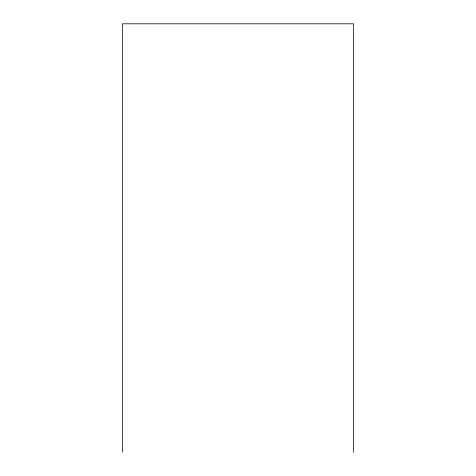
<?xml version="1.0" encoding="UTF-8"?>
<svg xmlns="http://www.w3.org/2000/svg" width="476" height="476" viewBox="0 0 476 476"><rect width="100%" height="100%" fill="white"/><g stroke="black" fill="none" stroke-linecap="round" stroke-linejoin="round"><path stroke-width="0.71" d="M353.519 452.2L353.519 23.8L122.481 23.8L122.481 452.2"/></g></svg>
